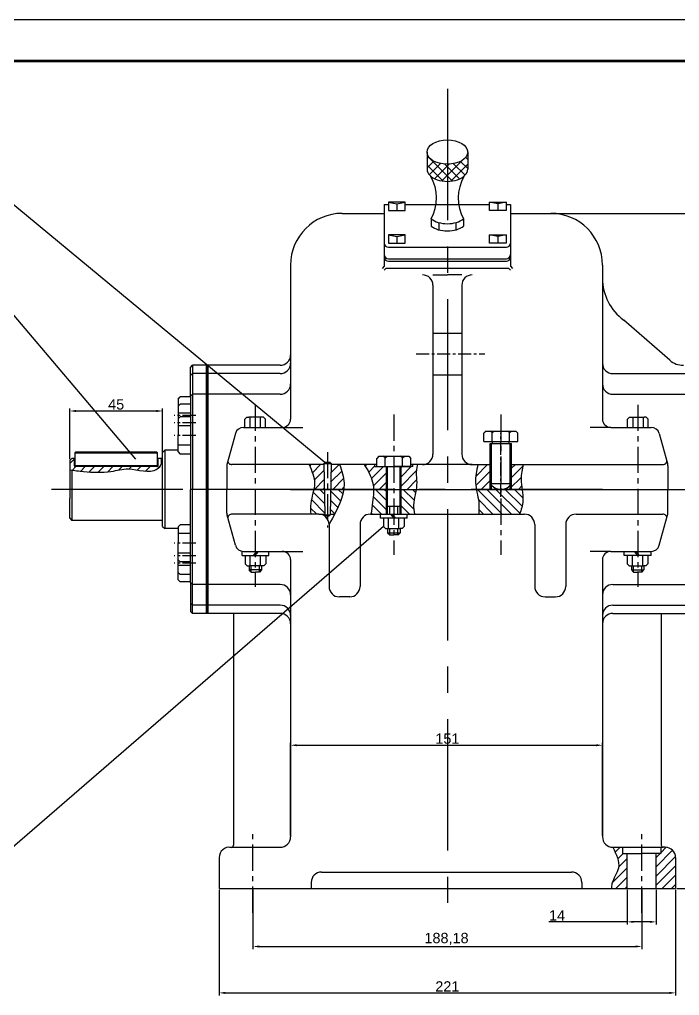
# Model space of a CAD drawing. Header units: millimetres. Extents: x 2354 to 3543, y 830 to 1671.
# Drawn here: x 3043.6 to 3363.1, y 1198.7 to 1670.8 of the extents above; entities that cross this region are included whole.
import ezdxf
from ezdxf import colors
from ezdxf.entities.mleader import LeaderData, LeaderLine
from ezdxf.math import Vec2, Vec3

# ---------------------------------------------------------------- set-up
doc = ezdxf.new("R2010")
doc.units = ezdxf.units.MM
doc.linetypes.add('CENTER', pattern=[10.16, 6.35, -1.27, 1.27, -1.27])
doc.layers.get('0').update_dxf_attribs({"lineweight": 30})
doc.layers.add('中心线', color=1, linetype='CENTER')
doc.layers.add('细线', color=7, linetype='Continuous')
doc.layers.add('特粗线', color=7, linetype='Continuous', lineweight=60)
doc.layers.add('粗线', color=7, linetype='Continuous', lineweight=53)
doc.styles.get("Standard").update_dxf_attribs({"font": 'arial.ttf'})
doc.dimstyles.new('ISO-25', dxfattribs={"dimtxt": 5, "dimasz": 3, "dimexe": 1.25, "dimexo": 0.625, "dimtad": 1, "dimtxsty": 'Standard', "dimcen": 2.5, "dimadec": 0, "dimazin": 0, "dimtfac": 1, "dimtmove": 0, "dimatfit": 3, "dimfxl": 1, "dimarcsym": 0})

# ---------------------------------------------------------------- blocks, each defined once
blk = doc.blocks.new('*D1')
at = {"layer": 'Defpoints', "color": 0, "transparency": 16777216}
for p in [(3325.86, 1319.72), (3174.86, 1275.39), (3325.86, 1275.39)]:
    blk.add_point(p, dxfattribs=at)
at = {"layer": '细线', "color": 0, "lineweight": -2, "transparency": 16777216}
for p, q in [((3174.86, 1276.02), (3174.86, 1320.97)), ((3177.86, 1319.72), (3322.86, 1319.72)), ((3325.86, 1276.02), (3325.86, 1320.97))]:
    blk.add_line(p, q, dxfattribs=at)
at = {"layer": '细线', "color": 0, "transparency": 16777216}
for points in [[(3177.86, 1320.22), (3177.86, 1319.22), (3174.86, 1319.72)], [(3322.86, 1320.22), (3322.86, 1319.22), (3325.86, 1319.72)]]:
    blk.add_solid(points, dxfattribs=at)
at = {"layer": '细线', "color": 0, "transparency": 16777216, "insert": (3250.77, 1322.9), "char_height": 5, "attachment_point": 5}
blk.add_mtext('151', dxfattribs=at)
blk = doc.blocks.new('*D2')
at = {"layer": 'Defpoints', "color": 0, "transparency": 16777216}
for p in [(3156.68, 1250.39), (3344.86, 1250.39), (3344.86, 1222.39)]:
    blk.add_point(p, dxfattribs=at)
at = {"layer": '细线', "color": 0, "lineweight": -2, "transparency": 16777216}
for p, q in [((3156.68, 1249.77), (3156.68, 1221.14)), ((3344.86, 1249.77), (3344.86, 1221.14)), ((3159.68, 1222.39), (3341.86, 1222.39))]:
    blk.add_line(p, q, dxfattribs=at)
at = {"layer": '细线', "color": 0, "transparency": 16777216}
for points in [[(3159.68, 1222.89), (3159.68, 1221.89), (3156.68, 1222.39)], [(3341.86, 1222.89), (3341.86, 1221.89), (3344.86, 1222.39)]]:
    blk.add_solid(points, dxfattribs=at)
at = {"layer": '细线', "color": 0, "transparency": 16777216, "insert": (3250.36, 1226.02), "char_height": 5, "attachment_point": 5}
blk.add_mtext('188,18', dxfattribs=at)
blk = doc.blocks.new('*D5')
at = {"layer": 'Defpoints', "color": 0, "transparency": 16777216}
for p in [(3337.86, 1250.39), (3351.86, 1250.39), (3351.86, 1234.3)]:
    blk.add_point(p, dxfattribs=at)
at = {"layer": '细线', "color": 0, "lineweight": -2, "transparency": 16777216}
for p, q in [((3337.86, 1249.77), (3337.86, 1233.05)), ((3351.86, 1249.77), (3351.86, 1233.05)), ((3337.86, 1234.3), (3299.93, 1234.3)), ((3348.86, 1234.3), (3340.86, 1234.3))]:
    blk.add_line(p, q, dxfattribs=at)
at = {"layer": '细线', "color": 0, "transparency": 16777216}
for points in [[(3340.86, 1234.8), (3340.86, 1233.8), (3337.86, 1234.3)], [(3348.86, 1234.8), (3348.86, 1233.8), (3351.86, 1234.3)]]:
    blk.add_solid(points, dxfattribs=at)
at = {"layer": '细线', "color": 0, "transparency": 16777216, "insert": (3303.89, 1237.43), "char_height": 5, "attachment_point": 5}
blk.add_mtext('14', dxfattribs=at)
blk = doc.blocks.new('*D7')
at = {"layer": 'Defpoints', "color": 0, "transparency": 16777216}
for p in [(3140.27, 1250.39), (3361.27, 1250.39), (3361.27, 1199.94)]:
    blk.add_point(p, dxfattribs=at)
at = {"layer": '细线', "color": 0, "lineweight": -2, "transparency": 16777216}
for p, q in [((3140.27, 1249.77), (3140.27, 1198.69)), ((3361.27, 1249.77), (3361.27, 1198.69)), ((3143.27, 1199.94), (3358.27, 1199.94))]:
    blk.add_line(p, q, dxfattribs=at)
at = {"layer": '细线', "color": 0, "transparency": 16777216}
for points in [[(3143.27, 1200.44), (3143.27, 1199.44), (3140.27, 1199.94)], [(3358.27, 1200.44), (3358.27, 1199.44), (3361.27, 1199.94)]]:
    blk.add_solid(points, dxfattribs=at)
at = {"layer": '细线', "color": 0, "transparency": 16777216, "insert": (3250.77, 1203.07), "char_height": 5, "attachment_point": 5}
blk.add_mtext('221', dxfattribs=at)
blk = doc.blocks.new('*D11')
at = {"layer": 'Defpoints', "color": 0, "transparency": 16777216}
for p in [(3281.34, 1576.99), (3361.27, 1250.39), (3447.67, 1250.39)]:
    blk.add_point(p, dxfattribs=at)
at = {"layer": '细线', "color": 0, "lineweight": -2, "transparency": 16777216}
for p, q in [((3281.97, 1576.99), (3448.92, 1576.99)), ((3447.67, 1573.99), (3447.67, 1253.39)), ((3361.89, 1250.39), (3448.92, 1250.39))]:
    blk.add_line(p, q, dxfattribs=at)
at = {"layer": '细线', "color": 0, "transparency": 16777216}
for points in [[(3447.17, 1573.99), (3448.17, 1573.99), (3447.67, 1576.99)], [(3447.17, 1253.39), (3448.17, 1253.39), (3447.67, 1250.39)]]:
    blk.add_solid(points, dxfattribs=at)
at = {"layer": '细线', "color": 0, "transparency": 16777216, "insert": (3444.49, 1413.69), "char_height": 5, "attachment_point": 5, "rotation": 90}
blk.add_mtext('327', dxfattribs=at)
blk = doc.blocks.new('*D14')
at = {"layer": 'Defpoints', "color": 0, "transparency": 16777216}
for p in [(3112.95, 1481.4), (3067.95, 1457.49), (3112.95, 1458.49)]:
    blk.add_point(p, dxfattribs=at)
at = {"layer": '细线', "color": 0, "lineweight": -2, "transparency": 16777216}
for p, q in [((3067.95, 1458.12), (3067.95, 1482.65)), ((3112.95, 1459.12), (3112.95, 1482.65)), ((3070.95, 1481.4), (3109.95, 1481.4))]:
    blk.add_line(p, q, dxfattribs=at)
at = {"layer": '细线', "color": 0, "transparency": 16777216}
for points in [[(3070.95, 1481.9), (3070.95, 1480.9), (3067.95, 1481.4)], [(3109.95, 1481.9), (3109.95, 1480.9), (3112.95, 1481.4)]]:
    blk.add_solid(points, dxfattribs=at)
at = {"layer": '细线', "color": 0, "transparency": 16777216, "insert": (3090.45, 1484.57), "char_height": 5, "attachment_point": 5}
blk.add_mtext('45', dxfattribs=at)
blk = doc.blocks.new('_None')

msp = doc.modelspace()

# ---------------------------------------------------------------- hatches: boundary and pattern name
at = {"layer": '细线'}
h = msp.add_hatch(dxfattribs=at)
h.set_pattern_fill('ANSI37', color=256, angle=90)
h.set_pattern_definition([(135, (2087.62, 580.4474), (-2.245064, -2.245064), []), (225, (2087.62, 580.4474), (2.245064, -2.245064), [])])
edge = h.paths.add_edge_path()
edge.add_ellipse((3250.769, 1606.619), major_axis=(-9.852, 0), ratio=0.5955641, start_angle=0, end_angle=90, ccw=False)
edge.add_line((3240.917, 1606.619), (3240.917, 1605.619))
edge.add_line((3240.917, 1605.619), (3240.917, 1598.345))
edge.add_ellipse((3250.769, 1598.345), major_axis=(-9.852, 0), ratio=0.5955641, start_angle=360, end_angle=396.0961)
edge.add_ellipse((3250.769, 1598.345), major_axis=(-9.852, 0), ratio=0.5955641, start_angle=396.0961, end_angle=450)
edge.add_line((3250.769, 1592.478), (3250.769, 1600.751))
edge = h.paths.add_edge_path()
edge.add_ellipse((3250.769, 1598.345), major_axis=(-9.852, 0), ratio=0.5955641, start_angle=503.9039, end_angle=540)
edge.add_line((3260.621, 1598.345), (3260.621, 1605.619))
edge.add_line((3260.621, 1605.619), (3260.621, 1606.619))
edge.add_ellipse((3250.769, 1606.619), major_axis=(-9.852, 0), ratio=0.5955641, start_angle=90, end_angle=180, ccw=False)
edge.add_line((3250.769, 1600.751), (3250.769, 1592.478))
edge.add_ellipse((3250.769, 1598.345), major_axis=(-9.852, 0), ratio=0.5955641, start_angle=450, end_angle=503.9039)
h = msp.add_hatch(dxfattribs=at)
h.set_pattern_fill('ANSI31', color=256)
edge = h.paths.add_edge_path()
edge.add_spline(control_points=[(3068.95, 1452.639), (3070.856, 1452.404), (3077.143, 1451.682), (3086.46, 1451.126), (3097.857, 1454.693), (3107.329, 1450.152), (3112.494, 1455.234), (3112.259, 1457.309), (3112.125, 1458.494)], knot_values=[0, 0, 0, 0, 5.7670724, 18.9611536, 27.4880494, 41.4121648, 43.9487635, 47.3254304, 47.3254304, 47.3254304, 47.3254304], degree=3, periodic=0)
edge.add_line((3112.125, 1458.494), (3110.85, 1458.494))
edge.add_line((3110.85, 1458.494), (3110.85, 1455.194))
edge.add_arc((3110.15, 1455.194), 0.7, -90, 0, ccw=False)
edge.add_line((3110.15, 1454.494), (3070.75, 1454.494))
edge.add_arc((3070.75, 1455.194), 0.7, 180, 270, ccw=False)
edge.add_line((3070.05, 1455.194), (3070.05, 1458.494))
edge.add_line((3070.05, 1458.494), (3068.95, 1458.494))
edge.add_line((3068.95, 1458.494), (3067.95, 1457.494))
edge.add_line((3067.95, 1457.494), (3067.95, 1452.763))
edge.add_spline(control_points=[(3067.95, 1452.763), (3068.283, 1452.721), (3068.617, 1452.68), (3068.95, 1452.639)], knot_values=[47.3254304, 47.3254304, 47.3254304, 47.3254304, 48.3344679, 48.3344679, 48.3344679, 48.3344679], degree=3, periodic=0)
h = msp.add_hatch(dxfattribs=at)
h.set_pattern_fill('ANSI31', color=256)
h.set_pattern_definition([(45, (1842.8843, 580.4474), (-2.245064, 2.245064), [])])
edge = h.paths.add_edge_path()
edge.add_line((3190.979, 1455.494), (3183.823, 1455.494))
edge.add_spline(control_points=[(3183.823, 1455.494), (3185.133, 1452.52), (3186.88, 1448.556), (3186.338, 1444.509), (3186.137, 1443.494)], knot_values=[0, 0, 0, 0, 9.3506471, 12.461994, 12.461994, 12.461994, 12.461994], degree=3, periodic=0)
edge.add_line((3186.137, 1443.494), (3191.216, 1443.494))
edge.add_line((3191.216, 1443.494), (3190.979, 1455.494))
edge = h.paths.add_edge_path()
edge.add_spline(control_points=[(3200.6, 1443.494), (3200.753, 1444.505), (3201.048, 1448.577), (3199.632, 1452.527), (3198.568, 1455.494)], knot_values=[0, 0, 0, 0, 3.0626487, 12.3040087, 12.3040087, 12.3040087, 12.3040087], degree=3, periodic=0)
edge.add_line((3198.568, 1455.494), (3194.439, 1455.494))
edge.add_line((3194.439, 1455.494), (3194.202, 1443.494))
edge.add_line((3194.202, 1443.494), (3200.6, 1443.494))
edge = h.paths.add_edge_path()
edge.add_line((3221.349, 1454.494), (3215.649, 1454.494))
edge.add_line((3215.649, 1454.494), (3215.649, 1455.494))
edge.add_line((3215.649, 1455.494), (3210.554, 1455.494))
edge.add_spline(control_points=[(3210.554, 1455.494), (3212.222, 1452.744), (3214.522, 1448.952), (3214.975, 1444.684), (3215.007, 1443.494)], knot_values=[0, 0, 0, 0, 9.4083649, 12.9734419, 12.9734419, 12.9734419, 12.9734419], degree=3, periodic=0)
edge.add_line((3215.007, 1443.494), (3221.349, 1443.494))
edge.add_line((3221.349, 1443.494), (3221.349, 1454.494))
edge = h.paths.add_edge_path()
edge.add_spline(control_points=[(3235.667, 1443.494), (3235.778, 1444.173), (3236.262, 1448.124), (3235.094, 1452.156), (3236.32, 1455.494)], knot_values=[0, 0, 0, 0, 2.0871478, 12.1319841, 12.1319841, 12.1319841, 12.1319841], degree=3, periodic=0)
edge.add_line((3236.32, 1455.494), (3234.049, 1455.494))
edge.add_line((3234.049, 1455.494), (3234.049, 1454.494))
edge.add_line((3234.049, 1454.494), (3228.345, 1454.494))
edge.add_line((3228.345, 1454.494), (3228.345, 1443.494))
edge.add_line((3228.345, 1443.494), (3235.667, 1443.494))
edge = h.paths.add_edge_path()
edge.add_line((3271.489, 1455.494), (3265.546, 1455.494))
edge.add_spline(control_points=[(3265.546, 1455.494), (3264.905, 1452.576), (3264.023, 1448.56), (3264.621, 1444.581), (3264.825, 1443.494)], knot_values=[0, 0, 0, 0, 8.8094868, 12.1221676, 12.1221676, 12.1221676, 12.1221676], degree=3, periodic=0)
edge.add_line((3264.825, 1443.494), (3271.489, 1443.494))
edge.add_line((3271.489, 1443.494), (3271.489, 1455.494))
edge = h.paths.add_edge_path()
edge.add_spline(control_points=[(3286.927, 1443.494), (3286.681, 1445.171), (3285.941, 1449.841), (3287.267, 1453.265), (3287.267, 1455.494)], knot_values=[0, 0, 0, 0, 4.9292226, 14.1267386, 14.1267386, 14.1267386, 14.1267386], degree=3, periodic=0)
edge.add_line((3287.267, 1455.494), (3281.889, 1455.494))
edge.add_line((3281.889, 1455.494), (3281.889, 1443.494))
edge.add_line((3281.889, 1443.494), (3286.927, 1443.494))
h.paths.add_polyline_path([(3272.189, 1445.459, -0.0470413), (3271.489, 1446.374), (3271.489, 1443.494), (3272.189, 1443.494)])
h.paths.add_polyline_path([(3281.889, 1446.374, -0.0470413), (3281.189, 1445.459), (3281.189, 1443.494), (3281.889, 1443.494)])
h = msp.add_hatch(dxfattribs=at)
h.set_pattern_fill('ANSI31', color=256, angle=90)
h.set_pattern_definition([(135, (1842.8843, 580.4474), (-2.245064, -2.245064), [])])
edge = h.paths.add_edge_path()
edge.add_line((3191.216, 1443.494), (3186.137, 1443.494))
edge.add_spline(control_points=[(3186.137, 1443.494), (3185.689, 1441.236), (3184.337, 1437.254), (3184.562, 1433.218), (3184.658, 1431.494)], knot_values=[12.461994, 12.461994, 12.461994, 12.461994, 19.383069, 24.5456534, 24.5456534, 24.5456534, 24.5456534], degree=3, periodic=0)
edge.add_line((3184.658, 1431.494), (3188.481, 1431.494))
edge.add_line((3188.481, 1431.494), (3191.454, 1431.494))
edge.add_line((3191.454, 1431.494), (3191.216, 1443.494))
edge = h.paths.add_edge_path()
edge.add_spline(control_points=[(3196.187, 1431.494), (3197.277, 1433.611), (3199.078, 1437.463), (3200.321, 1441.652), (3200.6, 1443.494)], knot_values=[12.3040087, 12.3040087, 12.3040087, 12.3040087, 19.4599789, 25.0383184, 25.0383184, 25.0383184, 25.0383184], degree=3, periodic=0)
edge.add_line((3200.6, 1443.494), (3194.202, 1443.494))
edge.add_line((3194.202, 1443.494), (3193.964, 1431.494))
edge.add_line((3193.964, 1431.494), (3196.187, 1431.494))
edge = h.paths.add_edge_path()
edge.add_line((3221.349, 1443.494), (3215.007, 1443.494))
edge.add_spline(control_points=[(3215.007, 1443.494), (3215.061, 1441.466), (3214.633, 1437.365), (3214.047, 1433.431), (3213.754, 1431.494)], knot_values=[12.9734419, 12.9734419, 12.9734419, 12.9734419, 19.0499974, 24.9642934, 24.9642934, 24.9642934, 24.9642934], degree=3, periodic=0)
edge.add_line((3213.754, 1431.494), (3221.349, 1431.494))
edge.add_line((3221.349, 1431.494), (3221.349, 1443.494))
edge = h.paths.add_edge_path()
edge.add_spline(control_points=[(3234.819, 1431.494), (3234.547, 1433.01), (3234.025, 1437.06), (3235.261, 1441.005), (3235.667, 1443.494)], knot_values=[12.1319841, 12.1319841, 12.1319841, 12.1319841, 16.6922388, 24.3476198, 24.3476198, 24.3476198, 24.3476198], degree=3, periodic=0)
edge.add_line((3235.667, 1443.494), (3228.345, 1443.494))
edge.add_line((3228.345, 1443.494), (3228.345, 1431.494))
edge.add_line((3228.345, 1431.494), (3234.819, 1431.494))
edge = h.paths.add_edge_path()
edge.add_line((3276.689, 1443.494), (3264.825, 1443.494))
edge.add_spline(control_points=[(3264.825, 1443.494), (3265.205, 1441.465), (3266.219, 1437.501), (3266.022, 1433.465), (3265.926, 1431.494)], knot_values=[12.1221676, 12.1221676, 12.1221676, 12.1221676, 18.3025421, 24.196774, 24.196774, 24.196774, 24.196774], degree=3, periodic=0)
edge.add_line((3265.926, 1431.494), (3276.689, 1431.494))
edge.add_line((3276.689, 1431.494), (3276.689, 1443.494))
edge = h.paths.add_edge_path()
edge.add_spline(control_points=[(3285.712, 1431.494), (3286.539, 1433.608), (3287.76, 1437.45), (3287.192, 1441.682), (3286.927, 1443.494)], knot_values=[14.1267386, 14.1267386, 14.1267386, 14.1267386, 20.8674806, 26.1950872, 26.1950872, 26.1950872, 26.1950872], degree=3, periodic=0)
edge.add_line((3286.927, 1443.494), (3276.689, 1443.494))
edge.add_line((3276.689, 1443.494), (3276.689, 1431.494))
edge.add_line((3276.689, 1431.494), (3285.712, 1431.494))
h = msp.add_hatch(dxfattribs=at)
h.set_pattern_fill('ANSI31', color=256)
h.set_pattern_definition([(45, (2087.62, 580.4474), (-2.245064, 2.245064), [])])
edge = h.paths.add_edge_path()
edge.add_line((3337.86, 1267.394), (3335.567, 1267.394))
edge.add_line((3335.567, 1267.394), (3335.567, 1270.394))
edge.add_line((3335.567, 1270.394), (3330.821, 1270.394))
edge.add_spline(control_points=[(3330.821, 1270.394), (3332.519, 1266.983), (3335.562, 1260.868), (3330.506, 1254.665), (3330.207, 1251.177), (3330.205, 1250.394)], knot_values=[0, 0, 0, 0, 10.4131723, 18.6700344, 21.0204298, 21.0204298, 21.0204298, 21.0204298], degree=3, periodic=0)
edge.add_line((3330.205, 1250.394), (3337.86, 1250.394))
edge.add_line((3337.86, 1250.394), (3337.86, 1267.394))
h.paths.add_polyline_path([(3361.269, 1265.394, 0.4142136), (3356.269, 1270.394), (3355.3, 1270.394), (3354.153, 1270.394), (3354.153, 1267.394), (3351.86, 1267.394), (3351.86, 1250.394), (3361.269, 1250.394)])

# ---------------------------------------------------------------- linework, layer by layer
for p, q in [((3240.917, 1606.619), (3240.917, 1605.619)), ((3240.917, 1605.619), (3240.917, 1598.345)), ((3260.621, 1606.619), (3260.621, 1605.619)), ((3260.621, 1605.619), (3260.621, 1598.345)), ((3230.34, 1582.345), (3222.34, 1582.345)), ((3222.34, 1582.345), (3222.34, 1581.345)), ((3222.34, 1582.345), (3226.34, 1581.586)), ((3226.34, 1581.586), (3230.34, 1582.345)), ((3226.34, 1581.586), (3226.34, 1578.345)), ((3230.34, 1578.345), (3230.34, 1582.345)), ((3271.198, 1578.345), (3271.198, 1582.345)), ((3271.198, 1582.345), (3279.198, 1582.345)), ((3275.198, 1581.586), (3271.198, 1582.345)), ((3279.198, 1582.345), (3275.198, 1581.586)), ((3275.198, 1581.586), (3275.198, 1578.345)), ((3279.198, 1582.345), (3279.198, 1581.345)), ((3199.859, 1576.994), (3220.197, 1576.994)), ((3220.197, 1581.345), (3222.34, 1581.345)), ((3220.197, 1581.345), (3220.197, 1562.59)), ((3222.34, 1581.345), (3222.34, 1578.345)), ((3222.34, 1578.345), (3227.34, 1578.345)), ((3227.34, 1578.345), (3230.34, 1578.345)), ((3230.34, 1581.345), (3271.198, 1581.345)), ((3274.198, 1578.345), (3271.198, 1578.345)), ((3279.198, 1578.345), (3274.198, 1578.345)), ((3279.198, 1581.345), (3281.341, 1581.345)), ((3279.198, 1581.345), (3279.198, 1578.345)), ((3281.341, 1581.345), (3281.341, 1562.59)), ((3281.341, 1576.994), (3300.86, 1576.994)), ((3242.916, 1574.31), (3242.916, 1570.81)), ((3246.692, 1572.511), (3246.692, 1569.011)), ((3254.846, 1572.511), (3254.846, 1569.011)), ((3258.622, 1574.31), (3258.622, 1570.81)), ((3220.197, 1562.59), (3220.197, 1551.385)), ((3230.34, 1566.638), (3222.34, 1566.638)), ((3222.34, 1566.638), (3222.34, 1565.638)), ((3222.34, 1566.638), (3226.34, 1565.878)), ((3222.34, 1565.638), (3222.34, 1562.638)), ((3222.34, 1562.638), (3227.34, 1562.638)), ((3226.34, 1565.878), (3230.34, 1566.638)), ((3226.34, 1565.878), (3226.34, 1562.638)), ((3227.34, 1562.638), (3230.34, 1562.638)), ((3230.34, 1562.638), (3230.34, 1566.638)), ((3271.198, 1562.638), (3271.198, 1566.638)), ((3271.198, 1566.638), (3279.198, 1566.638)), ((3275.198, 1565.878), (3271.198, 1566.638)), ((3274.198, 1562.638), (3271.198, 1562.638)), ((3279.198, 1562.638), (3274.198, 1562.638)), ((3279.198, 1566.638), (3275.198, 1565.878)), ((3275.198, 1565.878), (3275.198, 1562.638)), ((3279.198, 1566.638), (3279.198, 1565.638)), ((3279.198, 1565.638), (3279.198, 1562.638)), ((3281.341, 1562.59), (3281.341, 1551.385)), ((3222.197, 1560.59), (3279.341, 1560.59)), ((3222.197, 1555.046), (3279.341, 1555.046)), ((3222.197, 1553.8), (3279.341, 1553.8)), ((3174.859, 1551.994), (3174.859, 1477.494)), ((3220.197, 1551.385), (3219.197, 1550.385)), ((3221.197, 1550.454), (3220.197, 1549.454)), ((3221.197, 1550.454), (3280.341, 1550.454)), ((3280.341, 1550.454), (3281.341, 1549.454)), ((3281.341, 1551.385), (3282.341, 1550.385)), ((3325.86, 1551.994), (3325.86, 1545.592)), ((3243.769, 1547.23), (3250.769, 1547.23)), ((3257.769, 1547.23), (3250.769, 1547.23)), ((3325.86, 1545.592), (3325.86, 1508.494)), ((3243.769, 1542.23), (3243.769, 1460.494)), ((3257.769, 1542.23), (3257.769, 1460.494)), ((3358.445, 1505.954), (3336.165, 1525.366)), ((3243.769, 1519.025), (3257.769, 1519.025)), ((3250.769, 1519.025), (3257.769, 1519.025)), ((3325.86, 1508.494), (3325.86, 1494.494)), ((3126.45, 1502.494), (3127.45, 1503.494)), ((3126.45, 1498.494), (3126.45, 1502.494)), ((3169.859, 1503.494), (3127.45, 1503.494)), ((3127.45, 1503.494), (3127.45, 1443.494)), ((3126.45, 1498.494), (3127.45, 1499.494)), ((3126.45, 1488.494), (3126.45, 1498.494)), ((3169.859, 1499.494), (3127.45, 1499.494)), ((3243.769, 1498.925), (3257.769, 1498.925)), ((3330.86, 1499.494), (3373.269, 1499.494)), ((3325.86, 1494.494), (3325.86, 1477.494)), ((3120.453, 1487.192), (3121.453, 1488.192)), ((3120.453, 1487.192), (3120.453, 1483.665)), ((3126.45, 1488.192), (3121.453, 1488.192)), ((3126.45, 1488.494), (3127.45, 1489.494)), ((3126.45, 1488.494), (3126.45, 1443.494)), ((3169.859, 1489.494), (3127.45, 1489.494)), ((3330.86, 1489.494), (3373.269, 1489.494)), ((3120.453, 1483.665), (3121.453, 1484.665)), ((3120.664, 1483.876), (3120.453, 1483.876)), ((3120.453, 1483.665), (3120.453, 1477.595)), ((3126.45, 1484.665), (3121.453, 1484.665)), ((3126.45, 1480.349), (3120.453, 1480.349)), ((3120.453, 1477.595), (3121.453, 1478.595)), ((3120.453, 1477.595), (3120.453, 1469.595)), ((3126.45, 1478.595), (3121.453, 1478.595)), ((3153.7, 1478.494), (3152.7, 1477.494)), ((3153.7, 1478.494), (3154.7, 1478.494)), ((3155.2, 1478.293), (3154.7, 1478.494)), ((3160.7, 1478.494), (3154.7, 1478.494)), ((3155.7, 1478.494), (3155.2, 1478.293)), ((3155.2, 1478.293), (3155.2, 1473.494)), ((3160.2, 1478.285), (3159.7, 1478.494)), ((3160.7, 1478.494), (3160.2, 1478.285)), ((3160.2, 1478.285), (3160.2, 1473.494)), ((3161.7, 1478.494), (3160.7, 1478.494)), ((3161.7, 1478.494), (3162.7, 1477.494)), ((3339.019, 1478.494), (3338.019, 1477.494)), ((3339.019, 1478.494), (3340.019, 1478.494)), ((3340.019, 1478.494), (3340.519, 1478.285)), ((3340.019, 1478.494), (3346.019, 1478.494)), ((3340.519, 1478.285), (3341.019, 1478.494)), ((3340.519, 1478.285), (3340.519, 1473.494)), ((3345.019, 1478.494), (3345.519, 1478.293)), ((3345.519, 1478.293), (3346.019, 1478.494)), ((3345.519, 1478.293), (3345.519, 1473.494)), ((3347.019, 1478.494), (3346.019, 1478.494)), ((3347.019, 1478.494), (3348.019, 1477.494)), ((3126.45, 1474.279), (3120.453, 1474.279)), ((3152.051, 1473.494), (3170.859, 1473.494)), ((3152.7, 1473.494), (3152.7, 1477.494)), ((3162.7, 1473.494), (3162.7, 1477.494)), ((3170.859, 1473.494), (3180.859, 1473.494)), ((3329.86, 1473.494), (3319.86, 1473.494)), ((3329.86, 1473.494), (3349.487, 1473.494)), ((3338.019, 1473.494), (3338.019, 1477.494)), ((3348.019, 1473.494), (3348.019, 1477.494)), ((3120.453, 1461.595), (3120.453, 1469.595)), ((3148.197, 1470.565), (3144.157, 1456.019)), ((3269.489, 1471.697), (3268.489, 1470.697)), ((3268.489, 1466.697), (3268.489, 1470.697)), ((3269.489, 1471.697), (3271.489, 1471.697)), ((3272.489, 1470.997), (3271.489, 1471.697)), ((3271.489, 1471.697), (3273.489, 1471.697)), ((3272.489, 1470.997), (3273.489, 1471.697)), ((3272.489, 1466.697), (3272.489, 1470.997)), ((3273.489, 1471.697), (3279.889, 1471.697)), ((3280.889, 1470.997), (3279.889, 1471.697)), ((3279.889, 1471.697), (3281.437, 1471.697)), ((3280.889, 1470.997), (3281.889, 1471.697)), ((3280.889, 1466.697), (3280.889, 1470.997)), ((3281.437, 1471.697), (3281.889, 1471.697)), ((3281.889, 1471.697), (3283.889, 1471.697)), ((3283.889, 1471.697), (3284.889, 1470.697)), ((3284.889, 1466.697), (3284.889, 1470.697)), ((3353.341, 1470.565), (3357.381, 1456.019)), ((3126.45, 1464.911), (3120.453, 1464.911)), ((3268.489, 1466.697), (3284.889, 1466.697)), ((3271.489, 1456.908), (3271.489, 1465.697)), ((3271.489, 1465.697), (3281.889, 1465.697)), ((3272.689, 1465.697), (3272.689, 1466.697)), ((3280.689, 1465.697), (3280.689, 1466.697)), ((3281.889, 1456.908), (3281.889, 1465.697)), ((3070.85, 1461.494), (3070.45, 1461.094)), ((3070.45, 1461.094), (3070.45, 1454.894)), ((3070.45, 1461.094), (3110.45, 1461.094)), ((3110.05, 1461.494), (3070.85, 1461.494)), ((3110.05, 1461.494), (3110.45, 1461.094)), ((3110.45, 1454.894), (3110.45, 1461.094)), ((3112.95, 1461.494), (3113.95, 1462.494)), ((3112.95, 1425.494), (3112.95, 1461.494)), ((3120.453, 1462.494), (3113.95, 1462.494)), ((3113.95, 1462.494), (3113.95, 1424.494)), ((3120.453, 1461.595), (3121.453, 1460.595)), ((3126.45, 1460.595), (3121.453, 1460.595)), ((3217.649, 1459.494), (3216.649, 1458.494)), ((3217.649, 1459.494), (3219.649, 1459.494)), ((3220.649, 1458.794), (3219.649, 1459.494)), ((3219.649, 1459.494), (3221.649, 1459.494)), ((3220.649, 1458.794), (3221.649, 1459.494)), ((3220.649, 1454.494), (3220.649, 1458.794)), ((3221.649, 1459.494), (3228.049, 1459.494)), ((3229.049, 1458.794), (3228.049, 1459.494)), ((3228.049, 1459.494), (3229.597, 1459.494)), ((3229.049, 1458.794), (3230.049, 1459.494)), ((3229.049, 1454.494), (3229.049, 1458.794)), ((3229.597, 1459.494), (3230.049, 1459.494)), ((3230.049, 1459.494), (3232.049, 1459.494)), ((3232.049, 1459.494), (3233.049, 1458.494)), ((3067.95, 1457.494), (3068.95, 1458.494)), ((3067.95, 1457.494), (3067.95, 1439.062)), ((3070.45, 1458.494), (3068.95, 1458.494)), ((3070.05, 1458.494), (3070.05, 1455.194)), ((3070.45, 1454.894), (3070.85, 1454.494)), ((3110.45, 1454.894), (3070.45, 1454.894)), ((3110.15, 1454.494), (3070.75, 1454.494)), ((3110.45, 1454.894), (3110.05, 1454.494)), ((3112.95, 1458.494), (3110.45, 1458.494)), ((3110.85, 1455.194), (3110.85, 1458.494)), ((3144.011, 1454.949), (3144.011, 1443.494)), ((3172.859, 1455.494), (3146.251, 1455.494)), ((3190.979, 1455.494), (3172.859, 1455.494)), ((3191.459, 1456.494), (3190.969, 1455.994)), ((3190.969, 1455.994), (3191.459, 1431.244)), ((3190.969, 1455.994), (3194.449, 1455.994)), ((3193.959, 1456.494), (3191.459, 1456.494)), ((3193.959, 1456.494), (3194.449, 1455.994)), ((3194.449, 1455.994), (3193.959, 1431.244)), ((3215.649, 1455.494), (3194.439, 1455.494)), ((3216.649, 1455.494), (3215.649, 1455.494)), ((3215.649, 1454.494), (3215.649, 1455.494)), ((3215.649, 1454.494), (3224.849, 1454.494)), ((3216.649, 1454.494), (3216.649, 1458.494)), ((3216.649, 1454.494), (3233.049, 1454.494)), ((3221.349, 1431.494), (3221.349, 1454.494)), ((3221.849, 1431.494), (3221.849, 1454.494)), ((3234.049, 1454.494), (3224.849, 1454.494)), ((3227.845, 1431.494), (3227.845, 1454.494)), ((3228.345, 1431.494), (3228.345, 1454.494)), ((3233.049, 1454.494), (3233.049, 1458.494)), ((3234.049, 1455.494), (3233.049, 1455.494)), ((3262.769, 1455.494), (3234.049, 1455.494)), ((3234.049, 1454.494), (3234.049, 1455.494)), ((3262.769, 1455.494), (3271.489, 1455.494)), ((3271.489, 1446.374), (3271.489, 1456.908)), ((3281.889, 1446.374), (3281.889, 1456.908)), ((3281.889, 1455.494), (3327.86, 1455.494)), ((3327.86, 1455.494), (3355.113, 1455.494)), ((3357.527, 1454.949), (3357.527, 1443.494)), ((3068.95, 1452.639), (3068.95, 1428.494)), ((3271.489, 1446.374), (3281.889, 1446.374)), ((3272.189, 1443.494), (3272.189, 1445.459)), ((3281.189, 1443.494), (3281.189, 1445.459)), ((3174.859, 1443.494), (3126.45, 1443.494)), ((3126.45, 1398.494), (3126.45, 1443.494)), ((3127.45, 1383.494), (3127.45, 1443.494)), ((3144.011, 1432.039), (3144.011, 1443.494)), ((3174.859, 1443.494), (3191.459, 1443.494)), ((3193.959, 1443.494), (3221.849, 1443.494)), ((3227.845, 1443.494), (3325.86, 1443.494)), ((3325.86, 1443.494), (3374.269, 1443.494)), ((3357.527, 1432.039), (3357.527, 1443.494)), ((3067.95, 1429.494), (3067.95, 1439.062)), ((3221.849, 1435.362), (3227.845, 1435.362)), ((3148.197, 1416.423), (3144.157, 1430.969)), ((3172.859, 1431.494), (3146.425, 1431.494)), ((3188.481, 1431.494), (3172.859, 1431.494)), ((3188.481, 1431.494), (3191.454, 1431.494)), ((3191.459, 1431.244), (3193.959, 1431.244)), ((3191.459, 1431.244), (3191.969, 1430.744)), ((3191.969, 1430.744), (3193.449, 1430.744)), ((3193.449, 1430.744), (3193.959, 1431.244)), ((3193.964, 1431.494), (3196.187, 1431.494)), ((3213.481, 1431.494), (3288.056, 1431.494)), ((3218.349, 1429.494), (3218.349, 1431.494)), ((3225.019, 1429.494), (3223.324, 1431.494)), ((3225.819, 1429.494), (3224.124, 1431.494)), ((3231.349, 1429.494), (3231.349, 1431.494)), ((3313.056, 1431.494), (3327.86, 1431.494)), ((3327.86, 1431.494), (3355.113, 1431.494)), ((3353.341, 1416.423), (3357.381, 1430.969)), ((3067.95, 1429.494), (3068.95, 1428.494)), ((3112.95, 1428.494), (3068.95, 1428.494)), ((3120.453, 1425.393), (3121.453, 1426.393)), ((3126.45, 1426.393), (3121.453, 1426.393)), ((3193.481, 1426.494), (3193.481, 1396.494)), ((3208.481, 1426.494), (3208.481, 1396.494)), ((3231.349, 1429.494), (3218.349, 1429.494)), ((3219.849, 1429.494), (3219.849, 1425.494)), ((3222.349, 1424.703), (3222.349, 1429.494)), ((3227.349, 1424.696), (3227.349, 1429.494)), ((3229.849, 1429.494), (3229.849, 1425.494)), ((3293.056, 1426.494), (3293.056, 1396.494)), ((3308.056, 1426.494), (3308.056, 1396.494)), ((3112.95, 1425.494), (3113.95, 1424.494)), ((3120.453, 1424.494), (3113.95, 1424.494)), ((3120.453, 1425.393), (3120.453, 1417.393)), ((3126.45, 1422.077), (3120.453, 1422.077)), ((3220.849, 1424.494), (3219.849, 1425.494)), ((3220.849, 1424.494), (3221.849, 1424.494)), ((3221.849, 1424.494), (3222.349, 1424.703)), ((3221.849, 1424.494), (3227.849, 1424.494)), ((3221.849, 1424.494), (3221.849, 1422.494)), ((3221.849, 1422.494), (3222.849, 1421.494)), ((3221.849, 1422.494), (3227.845, 1422.494)), ((3222.349, 1424.703), (3222.849, 1424.494)), ((3222.849, 1421.494), (3224.847, 1421.494)), ((3226.845, 1421.494), (3224.847, 1421.494)), ((3226.845, 1421.494), (3227.845, 1422.494)), ((3226.849, 1424.494), (3227.349, 1424.696)), ((3227.349, 1424.994), (3227.349, 1424.994)), ((3227.349, 1424.696), (3227.849, 1424.494)), ((3227.845, 1424.494), (3227.845, 1422.494)), ((3228.849, 1424.494), (3227.849, 1424.494)), ((3228.849, 1424.494), (3229.849, 1425.494)), ((3120.453, 1409.393), (3120.453, 1417.393)), ((3126.45, 1412.709), (3120.453, 1412.709)), ((3151.37, 1411.494), (3151.37, 1413.494)), ((3151.37, 1411.494), (3164.37, 1411.494)), ((3152.051, 1413.494), (3170.859, 1413.494)), ((3152.87, 1411.494), (3152.87, 1407.494)), ((3155.37, 1406.696), (3155.37, 1411.494)), ((3156.9, 1411.494), (3158.595, 1413.494)), ((3157.7, 1411.494), (3159.395, 1413.494)), ((3160.37, 1406.703), (3160.37, 1411.494)), ((3162.87, 1411.494), (3162.87, 1407.494)), ((3164.37, 1411.494), (3164.37, 1413.494)), ((3170.859, 1413.494), (3180.859, 1413.494)), ((3329.86, 1413.494), (3319.86, 1413.494)), ((3329.86, 1413.494), (3349.487, 1413.494)), ((3336.349, 1411.494), (3336.349, 1413.494)), ((3349.349, 1411.494), (3336.349, 1411.494)), ((3337.849, 1411.494), (3337.849, 1407.494)), ((3340.349, 1406.703), (3340.349, 1411.494)), ((3343.019, 1411.494), (3341.324, 1413.494)), ((3343.819, 1411.494), (3342.124, 1413.494)), ((3345.349, 1406.696), (3345.349, 1411.494)), ((3347.849, 1411.494), (3347.849, 1407.494)), ((3349.349, 1411.494), (3349.349, 1413.494)), ((3120.453, 1409.393), (3121.453, 1408.393)), ((3120.453, 1403.323), (3120.453, 1409.393)), ((3126.45, 1408.393), (3121.453, 1408.393)), ((3153.87, 1406.494), (3152.87, 1407.494)), ((3155.37, 1406.994), (3155.37, 1406.994)), ((3161.87, 1406.494), (3162.87, 1407.494)), ((3174.859, 1409.494), (3174.859, 1275.394)), ((3325.86, 1409.494), (3325.86, 1275.394)), ((3338.849, 1406.494), (3337.849, 1407.494)), ((3345.349, 1406.994), (3345.349, 1406.994)), ((3346.849, 1406.494), (3347.849, 1407.494)), ((3126.45, 1406.639), (3120.453, 1406.639)), ((3120.453, 1403.323), (3121.453, 1402.323)), ((3120.453, 1399.796), (3120.453, 1403.323)), ((3120.664, 1403.112), (3120.453, 1403.112)), ((3126.45, 1402.323), (3121.453, 1402.323)), ((3153.87, 1406.494), (3154.87, 1406.494)), ((3155.37, 1406.696), (3154.87, 1406.494)), ((3160.87, 1406.494), (3154.87, 1406.494)), ((3154.873, 1406.494), (3154.873, 1404.494)), ((3155.873, 1403.494), (3154.873, 1404.494)), ((3160.87, 1404.494), (3154.873, 1404.494)), ((3155.87, 1406.494), (3155.37, 1406.696)), ((3155.873, 1403.494), (3157.872, 1403.494)), ((3159.87, 1403.494), (3157.872, 1403.494)), ((3160.37, 1406.703), (3159.87, 1406.494)), ((3160.87, 1404.494), (3159.87, 1403.494)), ((3160.87, 1406.494), (3160.37, 1406.703)), ((3161.87, 1406.494), (3160.87, 1406.494)), ((3160.87, 1406.494), (3160.87, 1404.494)), ((3338.849, 1406.494), (3339.849, 1406.494)), ((3339.849, 1406.494), (3340.349, 1406.703)), ((3339.849, 1406.494), (3345.849, 1406.494)), ((3339.849, 1406.494), (3339.849, 1404.494)), ((3339.849, 1404.494), (3340.849, 1403.494)), ((3339.849, 1404.494), (3345.846, 1404.494)), ((3340.349, 1406.703), (3340.849, 1406.494)), ((3340.849, 1403.494), (3342.848, 1403.494)), ((3344.846, 1403.494), (3342.848, 1403.494)), ((3344.846, 1403.494), (3345.846, 1404.494)), ((3344.849, 1406.494), (3345.349, 1406.696)), ((3345.349, 1406.696), (3345.849, 1406.494)), ((3345.846, 1406.494), (3345.846, 1404.494)), ((3346.849, 1406.494), (3345.849, 1406.494)), ((3120.453, 1399.796), (3121.453, 1398.796)), ((3126.45, 1398.796), (3121.453, 1398.796)), ((3126.45, 1398.494), (3127.45, 1397.494)), ((3126.45, 1398.494), (3126.45, 1388.494)), ((3169.859, 1397.494), (3127.45, 1397.494)), ((3330.86, 1397.494), (3373.269, 1397.494)), ((3126.45, 1388.494), (3127.45, 1387.494)), ((3126.45, 1388.494), (3126.45, 1384.494)), ((3203.481, 1391.494), (3198.481, 1391.494)), ((3298.056, 1391.494), (3303.056, 1391.494)), ((3126.45, 1384.494), (3127.45, 1383.494)), ((3169.859, 1387.494), (3127.45, 1387.494)), ((3169.859, 1383.494), (3127.45, 1383.494)), ((3147.238, 1383.494), (3147.238, 1271.315)), ((3330.86, 1387.494), (3373.269, 1387.494)), ((3330.86, 1383.494), (3373.269, 1383.494)), ((3354.3, 1383.494), (3354.3, 1271.394)), ((3145.269, 1270.394), (3169.859, 1270.394)), ((3330.86, 1270.394), (3355.3, 1270.394)), ((3335.567, 1270.394), (3335.567, 1267.394)), ((3354.153, 1270.394), (3354.153, 1267.394)), ((3356.269, 1270.394), (3355.3, 1270.394)), ((3140.269, 1265.394), (3140.269, 1250.394)), ((3335.567, 1267.394), (3344.86, 1267.394)), ((3337.86, 1250.394), (3337.86, 1267.394)), ((3354.153, 1267.394), (3344.86, 1267.394)), ((3351.86, 1250.394), (3351.86, 1267.394)), ((3361.269, 1265.394), (3361.269, 1250.394)), ((3189.859, 1258.394), (3310.86, 1258.394)), ((3184.859, 1253.394), (3184.859, 1250.394)), ((3315.86, 1253.394), (3315.86, 1250.394)), ((3140.269, 1250.394), (3361.269, 1250.394))]:
    msp.add_line(p, q)
for centre, radius, start, end in [((3223.933, 1584.5), 21.545, 331.77253, 28.82672), ((3277.605, 1584.5), 21.545, 151.17328, 208.22747), ((3199.859, 1551.994), 25, 90, 180), ((3300.86, 1551.994), 25, 0, 90), ((3222.197, 1562.59), 2, 180, 270), ((3279.341, 1562.59), 2, 270, 0), ((3222.197, 1557.046), 2, 180, 270), ((3222.197, 1555.8), 2, 180, 270), ((3279.341, 1557.046), 2, 270, 0), ((3279.341, 1555.8), 2, 270, 0), ((3238.769, 1542.23), 5, 0, 90), ((3262.769, 1542.23), 5, 90, 180), ((3350.86, 1545.592), 25, 180, 233.99915), ((3169.859, 1508.494), 5, 270, 0), ((3365.014, 1513.494), 10, 228.93511, 270), ((3169.859, 1504.494), 5, 270, 0), ((3330.86, 1504.494), 5, 180, 270), ((3169.859, 1494.494), 5, 270, 0), ((3330.86, 1494.494), 5, 180, 270), ((3152.051, 1469.494), 4, 90, 164.47589), ((3170.859, 1477.494), 4, 270, 0), ((3329.86, 1477.494), 4, 180, 270), ((3349.487, 1469.494), 4, 15.52411, 90), ((3238.769, 1460.494), 5, 270, 0), ((3262.769, 1460.494), 5, 180, 270), ((3070.75, 1455.194), 0.7, 180, 270), ((3110.15, 1455.194), 0.7, 270, 0), ((3148.011, 1454.949), 4, 164.47589, 180), ((3146.338, 1457.326), 1.834, 181.70715, 272.72507), ((3355.2, 1457.326), 1.834, 267.27493, 358.29285), ((3353.527, 1454.949), 4, 0, 15.52411), ((3276.689, 1449.629), 6.135, 212.04171, 327.95829), ((3148.011, 1432.039), 4, 180, 195.52411), ((3146.338, 1429.662), 1.834, 87.27493, 178.29285), ((3188.481, 1426.494), 5, 0, 90), ((3213.481, 1426.494), 5, 90, 180), ((3288.056, 1426.494), 5, 0, 90), ((3313.056, 1426.494), 5, 90, 180), ((3355.2, 1429.662), 1.834, 1.70715, 92.72507), ((3353.527, 1432.039), 4, 344.47589, 0), ((3152.051, 1417.494), 4, 195.52411, 270), ((3349.487, 1417.494), 4, 270, 344.47589), ((3170.859, 1409.494), 4, 0, 90), ((3329.86, 1409.494), 4, 90, 180), ((3169.859, 1392.494), 5, 0, 90), ((3330.86, 1392.494), 5, 90, 180), ((3198.481, 1396.494), 5, 180, 270), ((3203.481, 1396.494), 5, 270, 0), ((3298.056, 1396.494), 5, 180, 270), ((3303.056, 1396.494), 5, 270, 0), ((3169.859, 1382.494), 5, 0, 90), ((3169.859, 1378.494), 5, 0, 90), ((3330.86, 1382.494), 5, 90, 180), ((3330.86, 1378.494), 5, 90, 180), ((3169.859, 1275.394), 5, 270, 0), ((3330.86, 1275.394), 5, 180, 270), ((3145.269, 1265.394), 5, 80.70658, 180), ((3146.238, 1271.315), 1, 260.70658, 0), ((3355.3, 1271.394), 1, 180, 270), ((3356.269, 1265.394), 5, 0, 90), ((3189.859, 1253.394), 5, 90, 180), ((3310.86, 1253.394), 5, 0, 90)]:
    msp.add_arc(centre, radius, start, end)
msp.add_ellipse((3250.769, 1606.619), major_axis=(-9.852, 0), ratio=0.5955641)
for centre, start_param, end_param in [((3250.769, 1598.345), 6.2831853, 9.424778), ((3250.769, 1577.853), 6.9314937, 8.7764695), ((3250.769, 1574.353), 6.9314937, 8.7764695)]:
    msp.add_ellipse(centre, major_axis=(-9.852, 0), ratio=0.5955641, start_param=start_param, end_param=end_param)
msp.add_open_spline([(3330.821, 1270.394), (3332.519, 1266.983), (3335.562, 1260.868), (3330.506, 1254.665), (3330.207, 1251.177), (3330.205, 1250.394)], degree=3, knots=[0, 0, 0, 0, 10.4131723, 18.6700344, 21.0204298, 21.0204298, 21.0204298, 21.0204298])
at = {"layer": '中心线', "ltscale": 10}
for p, q in [((3250.769, 1637.154), (3250.769, 1237.683)), ((3325.86, 1443.494), (3056.447, 1443.494)), ((3174.859, 1443.494), (3436.753, 1443.494))]:
    msp.add_line(p, q, dxfattribs=at)
at = {"layer": '中心线'}
for p, q in [((3235.659, 1508.975), (3268.906, 1508.975)), ((3128.965, 1479.192), (3118.543, 1479.192)), ((3128.965, 1475.665), (3118.543, 1475.665)), ((3128.965, 1469.595), (3118.543, 1469.595)), ((3276.689, 1439.904), (3276.689, 1470.797)), ((3128.965, 1417.393), (3118.543, 1417.393)), ((3128.965, 1411.323), (3118.543, 1411.323)), ((3128.965, 1407.796), (3118.543, 1407.796))]:
    msp.add_line(p, q, dxfattribs=at)
at = {"layer": '中心线', "ltscale": 2}
for p, q in [((3157.7, 1484.434), (3157.7, 1396.31)), ((3343.019, 1484.434), (3343.019, 1396.31)), ((3224.849, 1479.712), (3224.849, 1411.771)), ((3276.689, 1479.712), (3276.689, 1411.771)), ((3192.709, 1461.535), (3192.709, 1425.121)), ((3156.678, 1238.681), (3156.678, 1278.016)), ((3344.86, 1238.681), (3344.86, 1278.016))]:
    msp.add_line(p, q, dxfattribs=at)
at = {"layer": '特粗线'}
for p in [(3134.45, 1503.494), (3134.45, 1383.494)]:
    msp.add_line(p, (3134.45, 1443.494), dxfattribs=at)
at = {"layer": '粗线'}
msp.add_line((2373.958, 1650.753), (3522.958, 1650.753), dxfattribs=at)
at = {"layer": '细线'}
for p, q in [((2353.958, 1670.753), (3542.958, 1670.753)), ((3272.189, 1456.908), (3272.189, 1465.697)), ((3281.189, 1456.908), (3281.189, 1465.697)), ((3271.489, 1443.494), (3271.489, 1455.494)), ((3272.189, 1445.459), (3272.189, 1456.908)), ((3281.189, 1445.459), (3281.189, 1456.908)), ((3281.889, 1443.494), (3281.889, 1455.494)), ((3222.849, 1431.494), (3222.849, 1435.362)), ((3226.849, 1431.494), (3226.849, 1435.362)), ((3222.849, 1421.494), (3222.849, 1424.494)), ((3226.845, 1421.494), (3226.845, 1424.494)), ((3155.873, 1403.494), (3155.873, 1406.494)), ((3159.87, 1403.494), (3159.87, 1406.494)), ((3340.849, 1403.494), (3340.849, 1406.494)), ((3344.846, 1403.494), (3344.846, 1406.494))]:
    msp.add_line(p, q, dxfattribs=at)
for points, knots in [([(3112.125, 1458.494), (3112.259, 1457.309), (3112.494, 1455.234), (3107.329, 1450.152), (3097.857, 1454.693), (3086.46, 1451.126), (3076.801, 1451.702), (3070.187, 1452.482), (3067.95, 1452.763)], [0, 0, 0, 0, 3.3766669, 5.9132656, 19.837381, 28.3642768, 41.558358, 48.3344679, 48.3344679, 48.3344679, 48.3344679]), ([(3210.554, 1455.494), (3212.222, 1452.744), (3215.599, 1447.176), (3214.808, 1438.534), (3214.047, 1433.431), (3213.754, 1431.494)], [0, 0, 0, 0, 9.4083649, 19.0499974, 24.9642934, 24.9642934, 24.9642934, 24.9642934]), ([(3236.32, 1455.494), (3235.094, 1452.156), (3236.998, 1445.58), (3233.936, 1437.752), (3234.547, 1433.01), (3234.819, 1431.494)], [0, 0, 0, 0, 10.0448362, 19.7873651, 24.3476198, 24.3476198, 24.3476198, 24.3476198]), ([(3287.267, 1455.494), (3287.267, 1453.265), (3285.441, 1448.55), (3288.258, 1439.019), (3286.539, 1433.608), (3285.712, 1431.494)], [0, 0, 0, 0, 9.197516, 19.4543452, 26.1950872, 26.1950872, 26.1950872, 26.1950872])]:
    msp.add_open_spline(points, degree=3, knots=knots, dxfattribs=at)
for points in [[(3183.823, 1455.494), (3186.466, 1446.525), (3184.658, 1436.657), (3184.658, 1431.494)], [(3198.568, 1455.494), (3200.794, 1446.525), (3199.125, 1438.046), (3193.481, 1426.494)], [(3265.546, 1455.494), (3264.405, 1446.759), (3265.926, 1437.388), (3265.926, 1431.494)]]:
    msp.add_spline(points, degree=3, dxfattribs=at)

# ---------------------------------------------------------------- dimensions: what is measured, and where the dimension line sits
dim = msp.add_linear_dim(base=(3447.674, 1250.394), p1=(3281.341, 1576.994), p2=(3361.269, 1250.394), angle=90, text='327', dimstyle='ISO-25', dxfattribs=at)
dim.commit()
dim.dimension.update_dxf_attribs({"geometry": '*D11', "text_midpoint": (3447.674, 1413.694), "dimtype": 160})
dim = msp.add_linear_dim(base=(3112.95, 1481.405), p1=(3067.95, 1457.494), p2=(3112.95, 1458.494), dimstyle='ISO-25', dxfattribs=at)
dim.commit()
dim.dimension.update_dxf_attribs({"geometry": '*D14', "text_midpoint": (3090.45, 1484.572)})
for base, p1, p2, picture, middle in [((3325.86, 1319.717), (3174.859, 1275.394), (3325.86, 1275.394), '*D1', (3250.769, 1319.717)), ((3361.269, 1199.94), (3140.269, 1250.394), (3361.269, 1250.394), '*D7', (3250.769, 1199.94)), ((3344.86, 1222.386), (3156.678, 1250.394), (3344.86, 1250.394), '*D2', (3250.36, 1222.386)), ((3351.86, 1234.297), (3337.86, 1250.394), (3351.86, 1250.394), '*D5', (3303.893, 1234.297))]:
    dim = msp.add_linear_dim(base=base, p1=p1, p2=p2, dimstyle='ISO-25', dxfattribs=at)
    dim.commit()
    dim.dimension.update_dxf_attribs({"geometry": picture, "text_midpoint": middle, "dimtype": 160})

# ---------------------------------------------------------------- leaders
ml = msp.add_multileader_mtext('Standard', dxfattribs=at)
ml.set_content('35', color=256)
ml.set_leader_properties()
ml.set_arrow_properties(name='NONE')
ml.build(insert=Vec2(0, 0))
ml.multileader.update_dxf_attribs({"text_left_attachment_type": 5, "text_right_attachment_type": 5, "dogleg_length": 3, "arrow_head_size": 3})
ctx = ml.context
ctx.base_point, ctx.arrow_head_size, ctx.plane_origin = Vec3(3019.034, 1588.432), 3, Vec3(3191.459, 1456.494)
ctx.left_attachment, ctx.right_attachment, ctx.text_align_type = 5, 5, 2
notes = []
notes.append((ctx, [(0, (1, 1, 0), (3031.791, 1588.432), (-1, 0), 3, [(0, [(3191.459, 1456.494)], 0, [])])]))
ctx.mtext.insert, ctx.mtext.alignment, ctx.mtext.flow_direction = Vec3(3026.791, 1593.248), 3, 5
ml = msp.add_multileader_mtext('Standard', dxfattribs=at)
ml.set_content('36', color=256)
ml.set_leader_properties()
ml.set_arrow_properties(name='NONE')
ml.build(insert=Vec2(0, 0))
ml.multileader.update_dxf_attribs({"text_left_attachment_type": 5, "text_right_attachment_type": 5, "dogleg_length": 3, "arrow_head_size": 3})
ctx = ml.context
ctx.base_point, ctx.arrow_head_size, ctx.plane_origin = Vec3(3019.045, 1538.532), 3, Vec3(3074.058, 1458.11)
ctx.left_attachment, ctx.right_attachment, ctx.text_align_type = 5, 5, 2
notes.append((ctx, [(0, (1, 1, 0), (3031.769, 1538.532), (-1, 0), 3, [(0, [(3100.034, 1458.11)], 0, [])])]))
ctx.mtext.insert, ctx.mtext.alignment, ctx.mtext.flow_direction = Vec3(3026.769, 1543.348), 3, 5
ml = msp.add_multileader_mtext('Standard', dxfattribs=at)
ml.set_content('44', color=256)
ml.set_leader_properties()
ml.set_arrow_properties(name='NONE')
ml.build(insert=Vec2(0, 0))
ml.multileader.update_dxf_attribs({"text_left_attachment_type": 5, "text_right_attachment_type": 5, "dogleg_length": 3, "arrow_head_size": 3})
ctx = ml.context
ctx.base_point, ctx.arrow_head_size, ctx.plane_origin = Vec3(3018.884, 1263.02), 3, Vec3(3219.849, 1425.494)
ctx.left_attachment, ctx.right_attachment, ctx.text_align_type = 5, 5, 2
notes.append((ctx, [(0, (1, 1, 0), (3031.758, 1263.02), (-1, 0), 3, [(0, [(3219.849, 1425.494)], 0, [])])]))
ctx.mtext.insert, ctx.mtext.alignment, ctx.mtext.flow_direction = Vec3(3026.758, 1267.82), 3, 5
for ctx, leaders in notes:
    for number, flags, end, landing, length, lines in leaders:
        leader = LeaderData()
        leader.index, (leader.has_last_leader_line, leader.has_dogleg_vector, leader.attachment_direction) = number, flags
        leader.last_leader_point, leader.dogleg_vector, leader.dogleg_length = Vec3(end), Vec3(landing), length
        for number, points, colour, breaks in lines:
            line = LeaderLine()
            line.index, line.vertices, line.color, line.breaks = number, Vec3.list(points), colors.encode_raw_color(colour), breaks
            leader.lines.append(line)
        ctx.leaders.append(leader)

doc.saveas('drawing.dxf')
